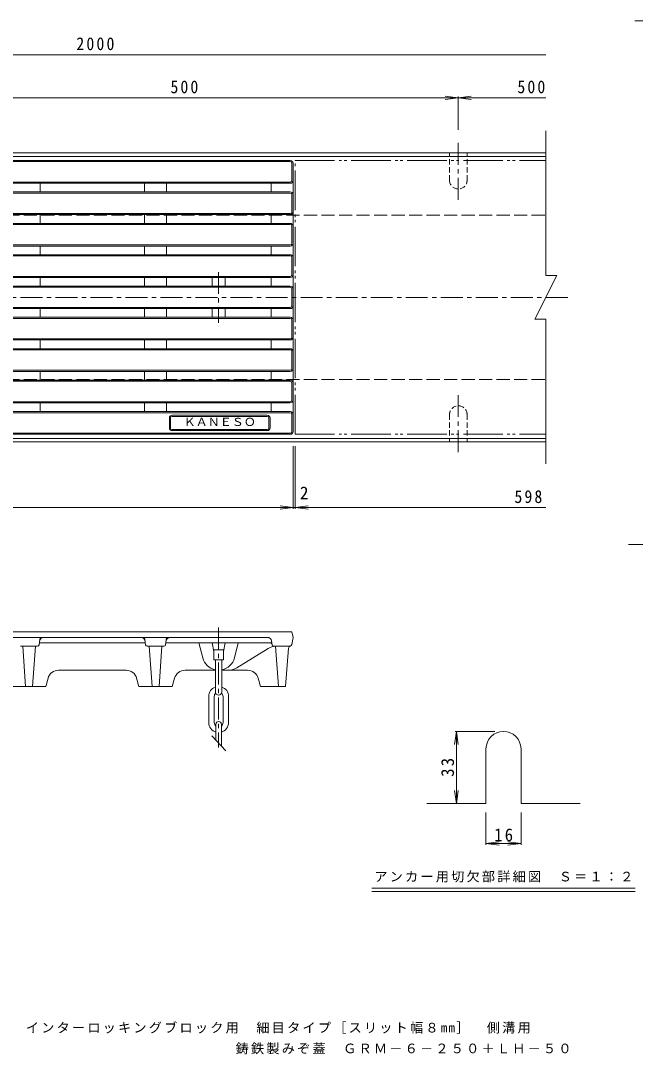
# Model space of a CAD drawing. Units: millimetres, scale not verified, with parts at other scales. Extents: x -748 to 741, y -549 to 430.
# Drawn here: x -340 to 222, y -549 to 395 of the extents above; entities that cross this region are included whole.
import ezdxf
from ezdxf.enums import TextEntityAlignment as Align

# ---------------------------------------------------------------- set-up
doc = ezdxf.new("R2010")
doc.units = ezdxf.units.MM
doc.header["$LTSCALE"] = 4
for name, pattern in [('CHAIN1', [8, 5, -1, 1, -1]), ('DASHED1', [1.8, 1.2, -0.6]), ('DASHED3', [4, 3, -1]), ('DOUBLE_CHAIN2', [12.8, 9, -1, 0.6, -0.6, 0.6, -1])]:
    doc.linetypes.add(name, pattern=pattern)
for name, color, linetype, lineweight in [('0-0_0', 3, 'Continuous', 9), ('0-1', 2, 'Continuous', 9), ('0-4', 7, 'Continuous', 9), ('0-E', 7, 'Continuous', 9), ('1-3', 4, 'Continuous', 9), ('1-F', 7, 'Continuous', 9)]:
    doc.layers.add(name, color=color, linetype=linetype, lineweight=lineweight)
doc.layers.add('F-5', color=7, linetype='Continuous')
doc.styles.add('ＭＳ ゴシック', font='')
doc.styles.get('ＭＳ ゴシック').set_extended_font_data('MS Gothic')

msp = doc.modelspace()

# ---------------------------------------------------------------- linework, layer by layer
at = {"layer": '0-0_0'}
for p, q in [((-686.429, 266.964), (-93.429, 266.964)), ((-686.429, 265.964), (-93.429, 265.964)), ((-91.929, 248.764), (-91.929, 264.464)), ((-90.929, 19.464), (-90.929, 264.464)), ((-686.429, 247.264), (-93.429, 247.264)), ((-686.429, 246.264), (-93.429, 246.264)), ((-322.129, 238.264), (-322.129, 246.264)), ((-226.529, 238.264), (-226.529, 246.264)), ((-206.529, 238.264), (-206.529, 246.264)), ((-110.929, 238.264), (-110.929, 246.264)), ((-686.429, 238.264), (-93.429, 238.264)), ((-686.429, 237.264), (-93.429, 237.264)), ((-91.929, 220.064), (-91.929, 235.764)), ((-686.429, 218.564), (-93.429, 218.564)), ((-686.429, 217.564), (-93.429, 217.564)), ((-322.129, 209.564), (-322.129, 217.564)), ((-226.529, 209.564), (-226.529, 217.564)), ((-206.529, 209.564), (-206.529, 217.564)), ((-110.929, 209.564), (-110.929, 217.564)), ((-686.429, 209.564), (-93.429, 209.564)), ((-686.429, 208.564), (-93.429, 208.564)), ((-91.929, 191.364), (-91.929, 207.064)), ((-686.429, 189.864), (-93.429, 189.864)), ((-686.429, 188.864), (-93.429, 188.864)), ((-322.129, 180.864), (-322.129, 188.864)), ((-226.529, 180.864), (-226.529, 188.864)), ((-206.529, 180.864), (-206.529, 188.864)), ((-110.929, 180.864), (-110.929, 188.864)), ((-686.429, 180.864), (-93.429, 180.864)), ((-686.429, 179.864), (-93.429, 179.864)), ((-91.929, 162.664), (-91.929, 178.364)), ((-686.429, 161.164), (-93.429, 161.164)), ((-686.429, 160.164), (-93.429, 160.164)), ((-686.429, 152.164), (-93.429, 152.164)), ((-686.429, 151.164), (-93.429, 151.164)), ((-322.129, 152.164), (-322.129, 160.164)), ((-226.529, 152.164), (-226.529, 160.164)), ((-206.529, 152.164), (-206.529, 160.164)), ((-164.929, 152.164), (-164.929, 160.164)), ((-152.929, 152.164), (-152.929, 160.164)), ((-110.929, 152.164), (-110.929, 160.164)), ((-91.929, 134.264), (-91.929, 149.664)), ((-686.429, 132.764), (-93.429, 132.764)), ((-686.429, 131.764), (-93.429, 131.764)), ((-686.429, 123.764), (-93.429, 123.764)), ((-686.429, 122.764), (-93.429, 122.764)), ((-322.129, 131.764), (-322.129, 123.764)), ((-226.529, 131.764), (-226.529, 123.764)), ((-206.529, 131.764), (-206.529, 123.764)), ((-164.929, 131.764), (-164.929, 123.764)), ((-152.929, 131.764), (-152.929, 123.764)), ((-110.929, 131.764), (-110.929, 123.764)), ((-91.929, 121.264), (-91.929, 105.564)), ((-686.429, 104.064), (-93.429, 104.064)), ((-686.429, 103.064), (-93.429, 103.064)), ((-686.429, 95.064), (-93.429, 95.064)), ((-322.129, 103.064), (-322.129, 95.064)), ((-226.529, 103.064), (-226.529, 95.064)), ((-206.529, 103.064), (-206.529, 95.064)), ((-110.929, 103.064), (-110.929, 95.064)), ((-686.429, 94.064), (-93.429, 94.064)), ((-91.929, 92.564), (-91.929, 76.864)), ((-686.429, 75.364), (-93.429, 75.364)), ((-686.429, 74.364), (-93.429, 74.364)), ((-686.429, 66.364), (-93.429, 66.364)), ((-322.129, 74.364), (-322.129, 66.364)), ((-226.529, 74.364), (-226.529, 66.364)), ((-206.529, 74.364), (-206.529, 66.364)), ((-110.929, 74.364), (-110.929, 66.364)), ((-686.429, 65.364), (-93.429, 65.364)), ((-91.929, 63.864), (-91.929, 48.164)), ((-686.429, 46.664), (-93.429, 46.664)), ((-686.429, 45.664), (-93.429, 45.664)), ((-322.129, 45.664), (-322.129, 37.664)), ((-226.529, 45.664), (-226.529, 37.664)), ((-206.529, 45.664), (-206.529, 37.664)), ((-110.929, 45.664), (-110.929, 37.664)), ((-686.429, 37.664), (-93.429, 37.664)), ((-686.429, 36.664), (-93.429, 36.664)), ((-203.929, 31.814), (-203.929, 22.814)), ((-202.929, 31.814), (-202.929, 22.814)), ((-114.429, 34.314), (-201.429, 34.314)), ((-114.429, 33.314), (-201.429, 33.314)), ((-112.929, 31.814), (-112.929, 22.814)), ((-111.929, 31.814), (-111.929, 22.814)), ((-91.929, 35.164), (-91.929, 19.464)), ((-114.429, 21.314), (-201.429, 21.314)), ((-114.429, 20.314), (-201.429, 20.314)), ((-686.429, 17.964), (-93.429, 17.964)), ((-686.429, 16.964), (-93.429, 16.964)), ((-687.929, -163.549), (-91.929, -163.549)), ((-114.46, -168.549), (-665.397, -168.549)), ((-322.129, -168.549), (-322.964, -175.236)), ((-226.529, -168.549), (-225.693, -175.236)), ((-206.529, -168.549), (-207.364, -175.236)), ((-92.148, -175.055), (-90.929, -168.549)), ((-90.929, -168.549), (-91.929, -163.549)), ((-339.805, -176.549), (-324.453, -176.549)), ((-337.914, -176.549), (-335.272, -213.549)), ((-326.343, -176.549), (-328.986, -213.549)), ((-225.904, -173.549), (-322.754, -173.549)), ((-224.205, -176.549), (-208.853, -176.549)), ((-222.314, -176.549), (-219.672, -213.549)), ((-210.743, -176.549), (-213.386, -213.549)), ((-207.154, -173.549), (-112.069, -173.549)), ((-176.929, -173.549), (-173.471, -187.226)), ((-164.929, -173.549), (-163.429, -181.336)), ((-152.929, -173.549), (-154.429, -181.336)), ((-140.929, -173.549), (-144.386, -187.226)), ((-142.327, -196.349), (-113.53, -178.75)), ((-110.491, -172.053), (-110.093, -175.236)), ((-108.604, -176.549), (-93.77, -176.549)), ((-106.929, -176.549), (-104.082, -213.549)), ((-95.071, -178.396), (-97.775, -213.549)), ((-161.929, -189.049), (-161.929, -218.443)), ((-155.929, -189.049), (-155.929, -218.443)), ((-243.511, -198.549), (-305.146, -198.549)), ((-233.849, -205.973), (-231.829, -213.549)), ((-161.929, -198.549), (-189.546, -198.549)), ((-132.411, -198.549), (-155.929, -198.549)), ((-122.749, -205.973), (-120.729, -213.549)), ((-97.775, -213.549), (-120.729, -213.549)), ((-167.929, -222.443), (-167.929, -246.443)), ((-162.929, -222.443), (-162.929, -246.443)), ((-154.929, -222.443), (-154.929, -246.443)), ((-149.929, -222.443), (-149.929, -246.443)), ((-161.429, -247.943), (-161.429, -262.586)), ((-156.429, -247.943), (-156.429, -267.943)), ((-152.409, -272.249), (-165.22, -258.526))]:
    msp.add_line(p, q, dxfattribs=at)
at = {"layer": '0-0_0', "linetype": 'DOUBLE_CHAIN2'}
for p, q in [((-88.929, 16.964), (-88.929, 266.964)), ((-88.929, 266.964), (140.071, 266.964)), ((-88.929, 16.964), (140.071, 16.964))]:
    msp.add_line(p, q, dxfattribs=at)
at = {"layer": '0-0_0', "linetype": 'CHAIN1'}
for p, q in [((-158.929, 165.164), (-158.929, 118.764)), ((160.071, 141.964), (-708.929, 141.964)), ((-158.929, -159.549), (-158.929, -269.265))]:
    msp.add_line(p, q, dxfattribs=at)
at = {"layer": '0-0_0'}
msp.add_lwpolyline([(-154.429, -189.049), (-154.429, -180.049), (-163.429, -180.049), (-163.429, -189.049)], close=True, dxfattribs=at)
for points in [[(-314.808, -205.973), (-316.829, -213.549), (-347.429, -213.549)], [(-199.208, -205.973), (-201.229, -213.549), (-231.829, -213.549)]]:
    msp.add_lwpolyline(points, dxfattribs=at)
for centre, radius, start, end in [((-93.429, 264.464), 2.5, 0, 90), ((-93.429, 264.464), 1.5, 0, 90), ((-93.429, 248.764), 2.5, 270, 0), ((-93.429, 248.764), 1.5, 270, 0), ((-93.429, 235.764), 2.5, 7.01646, 90), ((-93.429, 235.764), 1.5, 7.01646, 90), ((-93.429, 220.064), 1.5, 270, 0), ((-93.429, 220.064), 2.5, 270, 0), ((-93.429, 207.064), 2.5, 7.01646, 90), ((-93.429, 207.064), 1.5, 7.01646, 90), ((-93.429, 191.364), 2.5, 270, 0), ((-93.429, 191.364), 1.5, 270, 0), ((-93.429, 178.364), 2.5, 7.01646, 90), ((-93.429, 178.364), 1.5, 7.01646, 90), ((-93.429, 162.664), 1.5, 270, 0), ((-93.429, 162.664), 2.5, 270, 0), ((-93.429, 149.664), 2.5, 7.01646, 90), ((-93.429, 149.664), 1.5, 7.01646, 90), ((-93.429, 134.264), 1.5, 270, 0), ((-93.429, 134.264), 2.5, 270, 0), ((-93.429, 121.264), 2.5, 1.40329, 90), ((-93.429, 121.264), 1.5, 1.40329, 90), ((-93.429, 105.564), 2.5, 270, 0), ((-93.429, 105.564), 1.5, 270, 0), ((-93.429, 92.564), 2.5, 1.40329, 90), ((-93.429, 92.564), 1.5, 1.40329, 90), ((-93.429, 76.864), 1.5, 270, 0), ((-93.429, 76.864), 2.5, 270, 0), ((-93.429, 63.864), 2.5, 1.40329, 90), ((-93.429, 63.864), 1.5, 1.40329, 90), ((-93.429, 48.164), 2.5, 270, 0), ((-93.429, 48.164), 1.5, 270, 0), ((-201.429, 31.814), 2.5, 90, 180), ((-201.429, 31.814), 1.5, 90, 180), ((-114.429, 31.814), 2.5, 0, 90), ((-114.429, 31.814), 1.5, 0, 90), ((-93.429, 35.164), 2.5, 1.40329, 90), ((-93.429, 35.164), 1.5, 1.40329, 90), ((-201.429, 22.814), 2.5, 180, 270), ((-201.429, 22.814), 1.5, 180, 270), ((-114.429, 22.814), 1.5, 270, 0), ((-114.429, 22.814), 2.5, 270, 0), ((-93.429, 19.464), 1.5, 270, 0), ((-93.429, 19.464), 2.5, 270, 0), ((-318.598, -172.549), 4, 90, 172.87534), ((-230.06, -172.549), 4, 7.12466, 90), ((-202.998, -172.549), 4, 90, 172.87534), ((-114.46, -172.549), 4, 7.12466, 90), ((-324.453, -175.05), 1.5, 270, 352.87511), ((-224.205, -175.05), 1.5, 187.12489, 269.99905), ((-208.853, -175.05), 1.5, 270, 352.87511), ((-105.708, -191.549), 15, 94.65251, 121.42957), ((-112.069, -175.549), 2, 8.2133, 90), ((-108.604, -175.05), 1.5, 188.2131, 270), ((-93.077, -178.549), 2, 105.03432, 175.60143), ((-93.77, -175.05), 1.5, 270, 313.43596), ((-94.114, -174.686), 2, 285.03432, 349.38004), ((-158.929, -183.549), 15, 194.1877, 258.46318), ((-158.929, -183.549), 15, 281.53682, 345.81203), ((-150.149, -183.549), 15, 270, 301.42957), ((-305.146, -208.549), 10, 90, 165.06851), ((-243.511, -208.549), 10, 14.93149, 90), ((-189.546, -208.549), 10, 90, 165.06851), ((-132.411, -208.549), 10, 14.93149, 90), ((-158.929, -222.443), 9, 109.47127, 180), ((-158.929, -222.443), 9, 0, 70.52873), ((-158.929, -222.443), 4, 134.0488, 180.00038), ((-158.929, -218.443), 3, 180, 0), ((-158.929, -222.443), 4, 359.99962, 45.9512), ((-158.929, -247.943), 2.5, 0, 180), ((-158.929, -246.443), 9, 180, 253.87241), ((-158.929, -246.443), 4, 180, 231.31779), ((-158.929, -246.443), 9, 286.12759, 0.00017), ((-158.929, -246.443), 4, 308.68221, 0)]:
    msp.add_arc(centre, radius, start, end, dxfattribs=at)
at = {"layer": '0-1'}
for p, q in [((140.072, 161.964), (140.072, 293.964)), ((-689.929, 273.964), (140.072, 273.964)), ((-689.929, 270.764), (140.072, 270.764)), ((140.072, -10.036), (140.072, 121.964)), ((-689.929, 13.164), (140.072, 13.164)), ((-689.929, 9.964), (140.072, 9.964))]:
    msp.add_line(p, q, dxfattribs=at)
at = {"layer": '0-1', "linetype": 'CHAIN1'}
for p, q in [((60.071, 231.201), (60.071, 286.9)), ((60.071, 52.727), (60.071, -2.972))]:
    msp.add_line(p, q, dxfattribs=at)
at = {"layer": '0-1', "linetype": 'DASHED1'}
for p, q in [((52.071, 248.964), (52.071, 273.964)), ((68.072, 248.964), (68.072, 273.964)), ((52.071, 34.964), (52.071, 9.964)), ((68.072, 34.964), (68.072, 9.964))]:
    msp.add_line(p, q, dxfattribs=at)
at = {"layer": '0-1', "linetype": 'DASHED3'}
for p, q in [((-688.928, 216.964), (140.072, 216.964)), ((-688.928, 66.964), (140.072, 66.964))]:
    msp.add_line(p, q, dxfattribs=at)
at = {"layer": '0-1'}
msp.add_lwpolyline([(140.072, 161.964), (150.072, 161.964), (130.072, 121.964), (140.072, 121.964)], dxfattribs=at)
at = {"layer": '0-1', "linetype": 'DASHED1'}
for centre, start, end in [((60.071, 248.964), 180, 0), ((60.071, 34.964), 0, 180)]:
    msp.add_arc(centre, 8, start, end, dxfattribs=at)
at = {"layer": '0-4'}
for p, q in [((-689.929, 363.631), (140.072, 363.631)), ((-689.929, 324.241), (140.072, 324.241)), ((71.969, 322.675), (48.174, 325.808)), ((71.969, 325.808), (48.174, 322.675)), ((60.071, 294.9), (60.071, 325.441)), ((-90.929, 5.964), (-90.929, -51.236)), ((-88.929, 5.964), (-88.929, -51.236)), ((-688.929, -50.036), (140.071, -50.036)), ((-90.929, -50.036), (-102.826, -48.47)), ((-90.929, -50.036), (-102.826, -51.602)), ((-88.929, -50.036), (-77.031, -48.47)), ((-88.929, -50.036), (-77.031, -51.602))]:
    msp.add_line(p, q, dxfattribs=at)
at = {"layer": '0-E'}
for p, q in [((221.228, 394.734), (337.836, 394.734)), ((215.445, -83.637), (362.66, -83.637))]:
    msp.add_line(p, q, dxfattribs=at)
at = {"layer": '1-3'}
for p, q in [((85.365, -320.404), (85.365, -270.404)), ((117.365, -320.404), (117.365, -270.404)), ((31.365, -320.404), (85.365, -320.404)), ((117.365, -320.404), (171.365, -320.404))]:
    msp.add_line(p, q, dxfattribs=at)
msp.add_arc((101.365, -270.404), 16, 0, 180, dxfattribs=at)
at = {"layer": '1-F'}
for p, q in [((58.304, -254.404), (56.737, -266.301)), ((93.365, -254.404), (57.104, -254.404)), ((58.304, -320.404), (58.304, -254.404)), ((58.304, -254.404), (59.87, -266.301)), ((58.304, -320.404), (56.737, -308.507)), ((58.304, -320.404), (59.87, -308.507)), ((85.365, -328.404), (85.365, -358.152)), ((117.365, -328.404), (117.365, -358.152)), ((85.365, -356.952), (97.262, -355.386)), ((85.365, -356.952), (117.365, -356.952)), ((85.365, -356.952), (97.262, -358.518)), ((117.365, -356.952), (105.468, -355.386)), ((117.365, -356.952), (105.468, -358.518)), ((-18.858, -397.567), (221.588, -397.567)), ((-18.858, -400.771), (221.588, -400.771))]:
    msp.add_line(p, q, dxfattribs=at)

# ---------------------------------------------------------------- texts
at = {"layer": '0-0_0', "color": 6, "style": 'ＭＳ ゴシック', "width": 1.1}
msp.add_text('ＫＡＮＥＳＯ', height=7.331, dxfattribs=at).set_placement((-190.929, 22.314), align=Align.BOTTOM_LEFT)
at = {"layer": '0-4', "color": 2, "style": 'ＭＳ ゴシック'}
msp.add_text('2', height=11.73, dxfattribs=at).set_placement((-84.751, -46.036), align=Align.BOTTOM_LEFT)
at = {"layer": '0-4', "color": 2, "char_height": 11.73, "attachment_point": 7, "style": 'ＭＳ ゴシック'}
for s, insert in [('\\T1.28;\\W0.9;2000', (-288.929, 367.631)), ('\\T1.27;\\W0.9;500', (-202.929, 328.242)), ('\\T1.27;\\W0.9;500', (114.072, 328.242)), ('\\T1.27;\\W0.9;598', (111.362, -46.036))]:
    msp.add_mtext(s, dxfattribs=dict(at, insert=insert))
at = {"layer": '1-F', "color": 2, "insert": (56.304, -295.904), "char_height": 11.73, "attachment_point": 7, "rotation": 90, "style": 'ＭＳ ゴシック'}
msp.add_mtext('\\T1.27;\\W0.95;33', dxfattribs=at)
at = {"layer": '1-F', "color": 2, "insert": (92.865, -354.952), "char_height": 11.73, "attachment_point": 7, "style": 'ＭＳ ゴシック'}
msp.add_mtext('\\T1.27;\\W0.95;16', dxfattribs=at)
at = {"layer": '1-F', "insert": (-16.635, -392.494), "char_height": 8.798, "attachment_point": 7, "style": 'ＭＳ ゴシック'}
msp.add_mtext('\\T1.17;アンカー用切欠部詳細図\u3000Ｓ＝１：２', dxfattribs=at)
at = {"layer": 'F-5', "char_height": 8.798, "attachment_point": 7, "style": 'ＭＳ ゴシック'}
for s, insert in [('\\T1.17;インターロッキングブロック用\u3000細目タイプ［スリット幅８mm］\u3000側溝用', (-335.062, -530.51)), ('\\T1.17;鋳鉄製みぞ蓋\u3000ＧＲＭ－６－２５０＋ＬＨ－５０', (-143.383, -549.425))]:
    msp.add_mtext(s, dxfattribs=dict(at, insert=insert))

doc.saveas('drawing.dxf')
